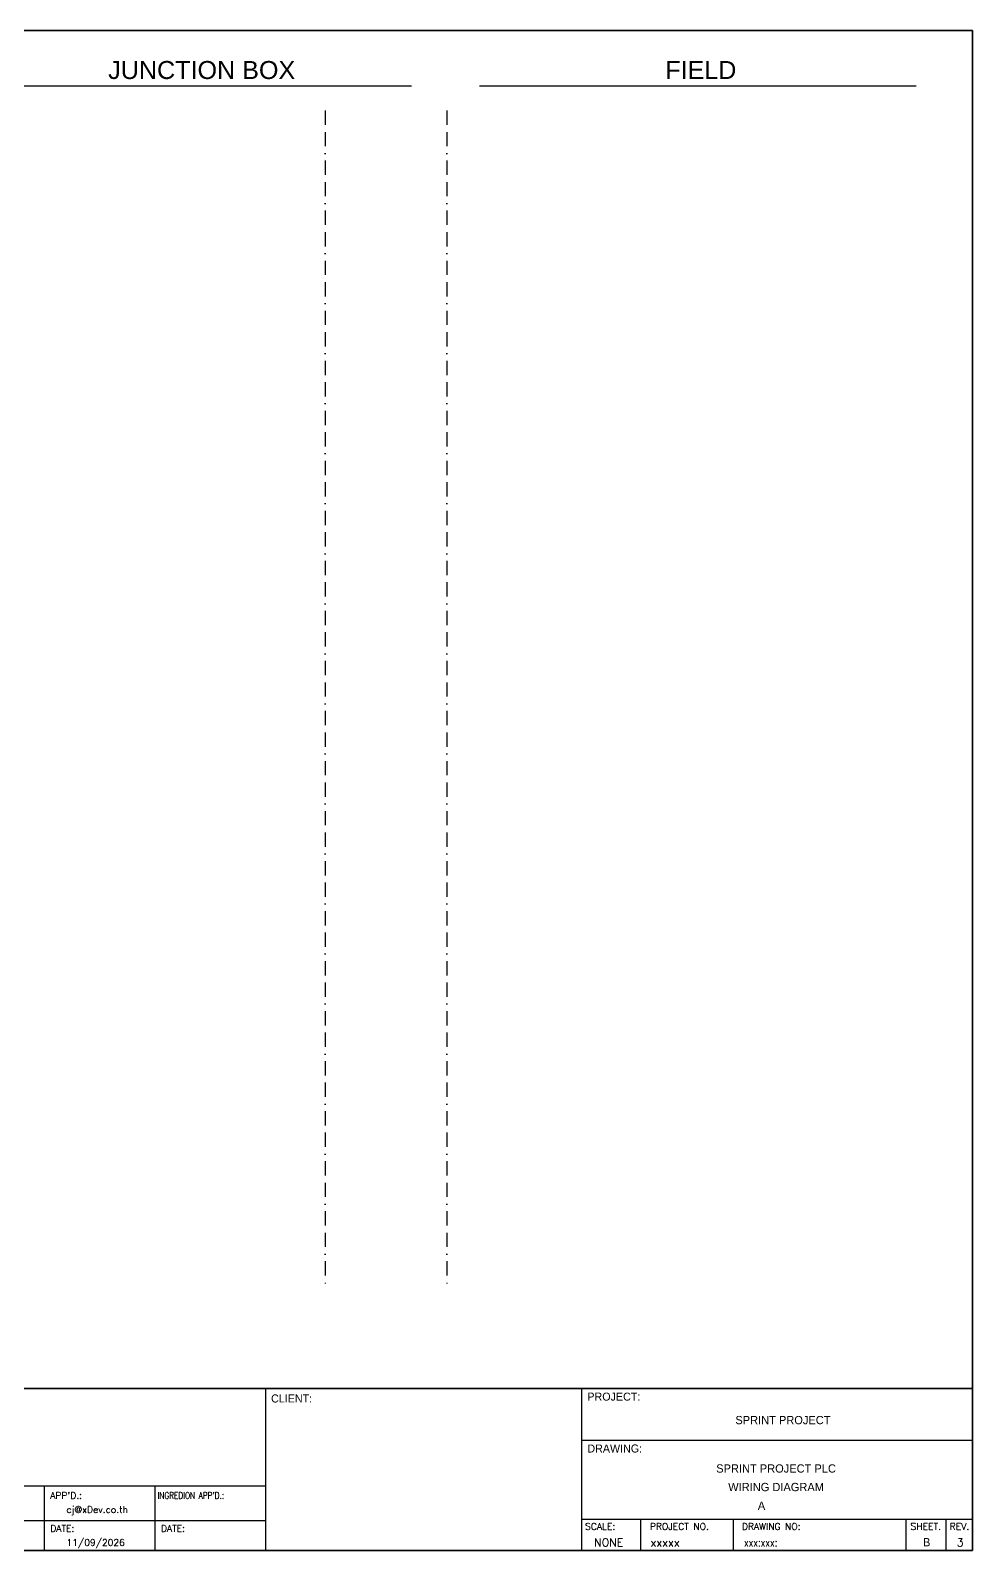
# Model space of a CAD drawing. Header units: millimetres. Extents: x 0 to 62600, y 0 to 14837.
# Drawn here: x 6410 to 8087, y 6008 to 8713 of the extents above; entities that cross this region are included whole.
import ezdxf
from ezdxf.enums import TextEntityAlignment as Align

# ---------------------------------------------------------------- set-up
doc = ezdxf.new("R2010")
doc.units = ezdxf.units.MM
doc.linetypes.add('BORDERX2', pattern=[88.9, 25.4, -12.7, 25.4, -12.7, 0, -12.7])
for name, color, linetype in [('GT_1', 9, 'Continuous'), ('HELPPOINT', 7, 'Continuous'), ('MEMBER', 7, 'Continuous'), ('x01001-FrameArea', 2, 'BORDERX2')]:
    doc.layers.add(name, color=color, linetype=linetype)
doc.styles.add('HTX11', font='O8111901')
doc.styles.add('ROMANS', font='romans.shx', dxfattribs={"width": 0.85, "height": 25})
doc.styles.get("Standard").update_dxf_attribs({"font": 'arial.ttf'})

msp = doc.modelspace()

# ---------------------------------------------------------------- linework, layer by layer
for p, q in [((6311.5, 8614.1), (7088.2, 8614.1)), ((7209.2, 8614.1), (7986, 8614.1))]:
    msp.add_line(p, q)
at = {"color": 4}
for p, q in [((7495.6, 6064.5), (7495.6, 6008.4)), ((7660.9, 6064.5), (7660.9, 6008.4))]:
    msp.add_line(p, q, dxfattribs=at)
at = {"color": 4, "ltscale": 0.5}
for p, q in [((7968, 6064.5), (7968, 6008.4)), ((7968, 6064.5), (7968, 6008.4)), ((8039.2, 6064.5), (8039.2, 6008.4)), ((8039.2, 6064.5), (8039.2, 6008.4))]:
    msp.add_line(p, q, dxfattribs=at)
at = {"layer": 'GT_1', "color": 4}
for p, q in [((6829.1, 6008.4), (6829.1, 6296.6)), ((7391.4, 6008.4), (7391.4, 6296.6)), ((7391.4, 6008.4), (7391.4, 6296.6)), ((7391.4, 6008.4), (7391.4, 6296.6)), ((6829.1, 6122.8), (6042.1, 6122.8)), ((6435.6, 6008.4), (6435.6, 6122.8)), ((6632.4, 6008.4), (6632.4, 6122.8)), ((6829.1, 6061.3), (6042.1, 6061.3)), ((7391.4, 6064.5), (8086.6, 6064.5))]:
    msp.add_line(p, q, dxfattribs=at)
at = {"layer": 'HELPPOINT', "color": 4, "lineweight": 35}
for p, q in [((4193.3, 8712.6), (8086.6, 8712.6)), ((4193.3, 8712.6), (8086.6, 8712.6)), ((8086.6, 8712.6), (8086.6, 6008.4)), ((8086.6, 8712.6), (8086.6, 6008.4)), ((8086.6, 6008.4), (4193.3, 6008.4)), ((8086.6, 6008.4), (4193.3, 6008.4))]:
    msp.add_line(p, q, dxfattribs=at)
at = {"layer": 'HELPPOINT', "color": 4}
for p, q in [((7391.4, 6205), (8086.6, 6205)), ((7391.4, 6205), (8086.6, 6205)), ((7391.4, 6064.5), (8086.6, 6064.5))]:
    msp.add_line(p, q, dxfattribs=at)
at = {"layer": 'MEMBER', "color": 4, "lineweight": 35}
msp.add_line((4193.3, 6296.6), (8086.6, 6296.6), dxfattribs=at)
msp.add_line((4193.3, 6296.6), (8086.6, 6296.6), dxfattribs=at)
at = {"layer": 'MEMBER', "color": 4}
for p, q in [((7391.4, 6205), (8086.6, 6205)), ((7391.4, 6205), (8086.6, 6205)), ((7391.4, 6064.5), (8086.6, 6064.5)), ((7391.4, 6064.5), (8086.6, 6064.5))]:
    msp.add_line(p, q, dxfattribs=at)
at = {"layer": 'x01001-FrameArea'}
for p, q in [((6934.6, 8570), (6934.6, 6483.4)), ((7151.3, 8570), (7151.3, 6483.5))]:
    msp.add_line(p, q, dxfattribs=at)

# ---------------------------------------------------------------- texts
at = {"color": 2}
for s, p in [('JUNCTION BOX', (6548.8, 8626.2)), ('FIELD', (7539.7, 8626.2))]:
    msp.add_text(s, height=32, dxfattribs=at).set_placement(p)
at = {"color": 4, "ltscale": 100, "style": 'HTX11'}
for s, p in [('SPRINT PROJECT', (7749.2, 6240.6)), ('SPRINT PROJECT PLC', (7737, 6154.5)), ('WIRING DIAGRAM', (7737, 6121.5))]:
    msp.add_text(s, height=14.693, dxfattribs=at).set_placement(p, align=Align.MIDDLE_CENTER)
at = {"style": 'HTX11'}
for tag, text, height, p in [('A', 'A', 14.8, (7711.1, 6088.3)), ('B', 'CHASSIS C3 SLOT 1', 14.821, (8004.9, 6023.3))]:
    msp.add_attdef(tag, text=text, height=height, dxfattribs=at).set_placement(p, align=Align.MIDDLE_CENTER)
at = {"layer": 'GT_1', "color": 4, "style": 'HTX11'}
for s, p in [('CLIENT:', (6838.6, 6271.9)), ('PROJECT:', (7401.3, 6275.2)), ('DRAWING:', (7401.3, 6182.9))]:
    msp.add_text(s, height=14.25, dxfattribs=at).set_placement(p)
at = {"layer": 'MEMBER', "color": 4, "ltscale": 0.8, "style": 'ROMANS'}
for s, height, p in [("APP'D.:", 11.88, (6445.8, 6100.6)), ('cj@xDev.co.th', 11.875, (6474.6, 6075.6)), ('SHEET.', 12, (7976, 6045.5)), ('REV.', 12, (8045.9, 6045.5)), ('DATE:', 11.88, (6445.8, 6042)), ('11/09/2026', 11.88, (6474.6, 6016.9)), ('DATE:', 11.88, (6642.6, 6042)), ('SCALE:', 11.88, (7397.3, 6045.5)), ('PROJECT NO.', 11.875, (7512.5, 6045.5)), ('DRAWING NO:', 11.875, (7676.2, 6045.5)), ('NONE', 14.23, (7413.3, 6015.8)), ('xxxxx', 14.23, (7513.7, 6015.8))]:
    msp.add_text(s, height=height, dxfattribs=at).set_placement(p)
at = {"layer": 'MEMBER', "color": 4, "ltscale": 0.8, "style": 'ROMANS', "width": 0.8}
for s, height, p in [("INGREDION APP'D.:", 11.875, (6636.6, 6100.6)), ('xxx:xxx:', 14.23, (7679.9, 6015.8))]:
    msp.add_text(s, height=height, dxfattribs=at).set_placement(p)
at = {"layer": 'MEMBER', "color": 4, "ltscale": 0.8, "style": 'ROMANS'}
msp.add_text('3', height=14.2, dxfattribs=at).set_placement((8064.5, 6015.8), align=Align.CENTER)

doc.saveas('drawing.dxf')
